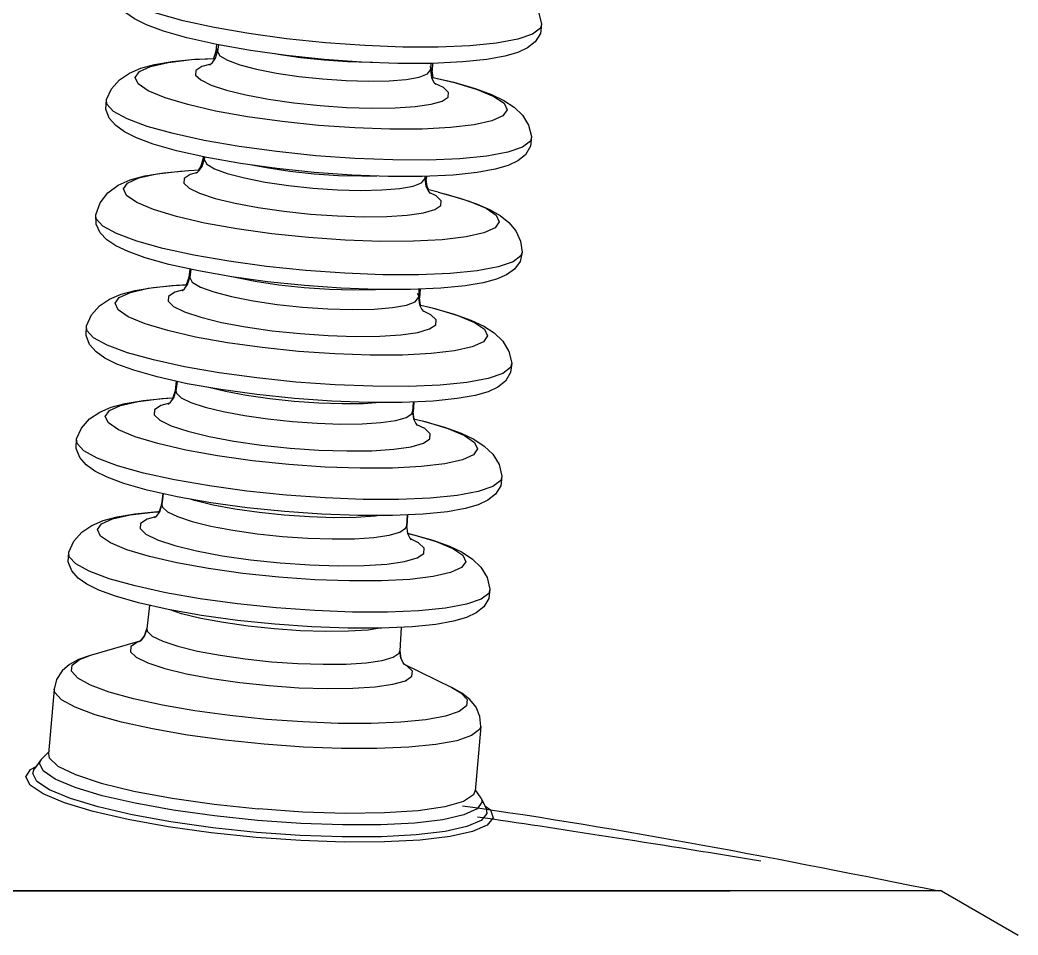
# Model space of a CAD drawing. Extents: x 4438 to 384502, y -178203 to -21188.
# Drawn here: x 377389.3 to 377541.7, y -175974.3 to -175834.4 of the extents above; entities that cross this region are included whole.
import ezdxf

# ---------------------------------------------------------------- set-up
doc = ezdxf.new("R2010")
doc.units = 0
doc.header["$LTSCALE"] = 8
doc.header["$MEASUREMENT"] = 0
doc.layers.add('PL', color=5, linetype='CONTINUOUS')

msp = doc.modelspace()

# ---------------------------------------------------------------- linework, layer by layer
at = {"layer": 'PL', "ltscale": 0.5}
for p, q in [((377419.185, -175839.242), (377418.834, -175840.318)), ((377419.312, -175838.178), (377419.185, -175839.242)), ((377419.185, -175839.242), (377419.507, -175838.845)), ((377419.582, -175838.227), (377419.459, -175839.231)), ((377415.498, -175840.494), (377419.125, -175840.303)), ((377415.964, -175840.445), (377419.124, -175840.305)), ((377451.892, -175841.484), (377452.252, -175842.135)), ((377452.037, -175841.068), (377451.984, -175842.076)), ((377452.312, -175841.064), (377452.252, -175842.135)), ((377452.39, -175843.247), (377452.252, -175842.135)), ((377453.948, -175844.783), (377452.67, -175844.158)), ((377422.747, -175853.777), (377417.42, -175852.85)), ((377417.259, -175855.342), (377417.206, -175855.781)), ((377417.206, -175855.781), (377417.515, -175855.4)), ((377417.477, -175855.391), (377417.432, -175855.759)), ((377456.466, -175855.643), (377451.628, -175855.843)), ((377415.061, -175857.437), (377416.735, -175857.331)), ((377416.373, -175857.728), (377415.277, -175858.043)), ((377455.436, -175858.135), (377450.731, -175858.352)), ((377451.09, -175858.335), (377451.329, -175858.767)), ((377451.13, -175858.334), (377451.11, -175858.706)), ((377451.353, -175858.323), (377451.329, -175858.767)), ((377453.153, -175860.77), (377451.525, -175860.375)), ((377452.836, -175861.329), (377451.867, -175860.855)), ((377415.205, -175872.511), (377415.05, -175873.807)), ((377415.373, -175872.548), (377415.219, -175873.802)), ((377415.05, -175873.807), (377414.684, -175874.906)), ((377415.05, -175873.807), (377415.249, -175873.561)), ((377454.98, -175873.195), (377450.131, -175873.396)), ((377412.449, -175875.032), (377414.863, -175874.905)), ((377413.157, -175874.969), (377414.868, -175874.898)), ((377450.223, -175875.596), (377450.156, -175876.858)), ((377450.395, -175875.589), (377450.322, -175876.893)), ((377449.938, -175876.198), (377450.322, -175876.893)), ((377452.04, -175879.492), (377450.817, -175878.894)), ((377413.152, -175889.671), (377412.976, -175891.139)), ((377413.27, -175889.697), (377413.093, -175891.139)), ((377412.976, -175891.139), (377412.618, -175892.214)), ((377412.976, -175891.139), (377413.114, -175890.969)), ((377410.937, -175892.317), (377412.75, -175892.222)), ((377449.316, -175892.85), (377449.24, -175894.301)), ((377449.249, -175894.131), (377449.355, -175894.322)), ((377449.437, -175892.845), (377449.355, -175894.322)), ((377449.501, -175895.442), (377449.355, -175894.322)), ((377451.096, -175896.901), (377449.883, -175896.308)), ((377411.099, -175906.835), (377410.896, -175908.527)), ((377411.166, -175906.85), (377410.96, -175908.53)), ((377410.896, -175908.527), (377410.54, -175909.59)), ((377410.896, -175908.527), (377410.987, -175908.311)), ((377409.643, -175909.66), (377410.618, -175909.609)), ((377448.409, -175910.108), (377448.32, -175911.799)), ((377448.478, -175910.105), (377448.384, -175911.806)), ((377448.309, -175911.479), (377448.384, -175911.806)), ((377448.53, -175912.917), (377448.384, -175911.806)), ((377448.47, -175912.904), (377449.007, -175913.024)), ((377448.472, -175912.921), (377449.421, -175913.14)), ((377450.15, -175914.364), (377448.947, -175913.776)), ((377409.053, -175923.931), (377408.626, -175927.507)), ((377409.071, -175923.935), (377408.632, -175927.514)), ((377408.626, -175927.507), (377408.636, -175927.483)), ((377447.506, -175927.298), (377447.317, -175930.898)), ((377447.524, -175927.297), (377447.324, -175930.893)), ((377407.833, -175929.203), (377407.651, -175929.366)), ((377407.59, -175929.408), (377399.849, -175931.642)), ((377407.528, -175929.456), (377407.225, -175929.561)), ((377447.318, -175930.868), (377447.324, -175930.893)), ((377447.468, -175932.005), (377447.324, -175930.893)), ((377447.808, -175932.698), (377447.468, -175932.005)), ((377447.804, -175932.698), (377447.955, -175932.89)), ((377448.021, -175932.948), (377447.808, -175932.698)), ((377447.945, -175932.91), (377455.249, -175936.489)), ((377394.484, -175936.725), (377393.617, -175946.629)), ((377459.65, -175942.426), (377458.784, -175952.33)), ((377392.486, -175947.5), (377391.454, -175948.947)), ((377393.64, -175946.373), (377392.486, -175947.5)), ((377390.854, -175949.005), (377391.723, -175948.57)), ((377459.747, -175953.384), (377458.806, -175952.074)), ((377459.747, -175953.384), (377460.511, -175954.988))]:
    msp.add_line(p, q, dxfattribs=at)
at = {"layer": 'PL', "color": 7, "ltscale": 0.5}
for p, q in [((377244.672, -175967.562), (377497.766, -175967.58)), ((377530.06, -175967.562), (377276.965, -175967.58)), ((377530.06, -175967.562), (377541.744, -175974.333))]:
    msp.add_line(p, q, dxfattribs=at)
at = {"layer": 'PL', "ltscale": 0.5}
for points in [[(377453.098, -175825.755), (377456.772, -175826.572), (377460.154, -175827.529), (377462.705, -175828.453), (377464.671, -175829.387), (377466.256, -175830.424), (377467.557, -175831.696), (377468.502, -175833.265), (377468.949, -175835.029)], [(377435.739, -175840.453), (377430.011, -175839.858), (377424.485, -175839.094), (377419.338, -175838.184), (377414.744, -175837.152), (377411.189, -175836.133), (377408.62, -175835.182), (377406.773, -175834.272), (377405.424, -175833.328), (377404.439, -175832.205), (377403.899, -175830.817), (377403.976, -175829.345)], [(377424.252, -175836.526), (377418.922, -175835.598), (377414.19, -175834.56), (377410.216, -175833.448), (377407.135, -175832.298), (377405.052, -175831.151), (377404.038, -175830.044), (377403.976, -175829.345)], [(377468.949, -175835.029), (377468.769, -175836.491), (377467.991, -175837.772), (377466.818, -175838.708), (377465.315, -175839.404), (377463.325, -175839.98), (377460.611, -175840.47), (377456.909, -175840.854), (377452.209, -175841.068), (377447.003, -175841.068), (377441.455, -175840.86), (377435.739, -175840.453)], [(377468.949, -175835.029), (377468.766, -175835.707), (377467.576, -175836.621), (377465.325, -175837.389), (377462.091, -175837.986), (377457.984, -175838.392), (377453.144, -175838.592)], [(377435.96, -175837.929), (377429.996, -175837.311), (377424.252, -175836.526)], [(377418.385, -175841.245), (377418.232, -175841.303), (377418.302, -175841.258), (377418.658, -175840.957), (377419.13, -175840.297), (377419.459, -175839.231)], [(377419.459, -175839.231), (377419.811, -175839.903), (377420.962, -175840.596), (377422.854, -175841.294), (377425.39, -175841.96), (377428.445, -175842.562), (377431.864, -175843.069), (377435.477, -175843.455)], [(377453.144, -175838.592), (377447.734, -175838.58), (377441.941, -175838.356), (377435.96, -175837.929)], [(377402.482, -175846.586), (377403.245, -175844.945), (377404.472, -175843.568), (377405.987, -175842.556), (377407.734, -175841.822), (377409.834, -175841.253), (377412.497, -175840.794), (377415.964, -175840.445)], [(377434.855, -175850.554), (377429.323, -175849.976), (377424.019, -175849.233), (377419.147, -175848.354), (377414.896, -175847.373), (377411.428, -175846.327), (377408.877, -175845.256), (377407.341, -175844.202), (377406.878, -175843.205), (377407.507, -175842.304), (377409.203, -175841.533), (377411.901, -175840.922), (377415.498, -175840.494)], [(377435.727, -175840.594), (377432.136, -175840.21), (377428.738, -175839.706), (377428.323, -175839.624)], [(377443.187, -175840.925), (377442.764, -175840.933), (377439.33, -175840.839), (377435.727, -175840.594)], [(377418.413, -175841.165), (377417.055, -175841.555), (377416.153, -175842.161), (377416.092, -175842.855), (377416.876, -175843.608), (377418.469, -175844.387), (377420.804, -175845.157), (377423.776, -175845.886), (377427.258, -175846.54), (377431.095, -175847.092), (377435.121, -175847.517)], [(377435.477, -175843.455), (377439.101, -175843.702), (377442.557, -175843.797), (377445.669, -175843.734), (377448.283, -175843.519), (377450.267, -175843.16), (377451.521, -175842.677), (377451.984, -175842.076)], [(377451.984, -175842.076), (377452.157, -175843.285), (377452.557, -175844.033), (377452.785, -175844.287)], [(377452.144, -175843.195), (377455.666, -175844.008), (377459.133, -175845.054), (377461.685, -175846.125), (377463.221, -175847.178), (377463.684, -175848.175), (377463.055, -175849.076), (377461.359, -175849.847), (377458.661, -175850.459), (377455.064, -175850.887), (377450.707, -175851.115), (377445.757, -175851.135), (377440.404, -175850.946), (377434.855, -175850.554)], [(377452.144, -175843.191), (377455.559, -175843.967), (377458.817, -175844.905), (377461.286, -175845.811), (377463.2, -175846.73), (377464.751, -175847.75), (377466.03, -175848.999), (377466.966, -175850.534), (377467.426, -175852.268)], [(377435.121, -175847.517), (377439.159, -175847.798), (377443.035, -175847.92), (377446.577, -175847.88), (377449.631, -175847.679), (377452.063, -175847.326), (377453.768, -175846.836), (377454.671, -175846.23), (377454.731, -175845.536), (377453.948, -175844.783)], [(377417.791, -175855.462), (377413.193, -175854.427), (377409.642, -175853.405), (377407.078, -175852.453), (377405.236, -175851.54), (377403.892, -175850.591), (377402.913, -175849.459), (377402.387, -175848.061), (377402.482, -175846.586)], [(377417.42, -175852.85), (377412.689, -175851.813), (377408.716, -175850.7), (377405.636, -175849.551), (377403.554, -175848.404), (377402.541, -175847.298), (377402.482, -175846.586)], [(377467.426, -175852.268), (377467.265, -175853.735), (377466.498, -175855.028), (377465.329, -175855.975), (377463.831, -175856.677), (377461.844, -175857.256), (377459.135, -175857.748), (377455.436, -175858.135)], [(377467.426, -175852.268), (377467.245, -175852.959), (377466.055, -175853.872), (377463.805, -175854.64), (377460.572, -175855.237), (377456.466, -175855.643)], [(377434.451, -175855.18), (377428.489, -175854.563), (377422.747, -175853.777)], [(377416.379, -175857.749), (377416.252, -175857.797), (377416.271, -175857.78), (377416.61, -175857.502), (377417.089, -175856.849), (377417.432, -175855.759)], [(377417.206, -175855.781), (377416.862, -175856.879), (377416.519, -175857.345)], [(377417.432, -175855.759), (377417.796, -175856.455), (377418.988, -175857.174), (377420.947, -175857.896), (377423.573, -175858.586), (377426.736, -175859.209), (377430.277, -175859.734), (377434.017, -175860.134)], [(377434.227, -175857.737), (377428.485, -175857.14), (377422.948, -175856.375), (377417.791, -175855.462)], [(377451.628, -175855.843), (377446.221, -175855.831), (377440.429, -175855.607), (377434.451, -175855.18)], [(377400.851, -175864.22), (377401.499, -175862.399), (377402.699, -175860.854), (377404.275, -175859.708), (377406.115, -175858.898), (377408.35, -175858.283), (377411.233, -175857.796), (377415.061, -175857.437)], [(377433.356, -175867.698), (377427.764, -175867.113), (377422.404, -175866.362), (377417.481, -175865.474), (377413.184, -175864.482), (377409.68, -175863.425), (377407.101, -175862.343), (377405.549, -175861.278), (377405.081, -175860.27), (377405.716, -175859.359), (377407.431, -175858.58), (377410.158, -175857.962), (377413.793, -175857.53), (377415.061, -175857.437)], [(377434.206, -175857.982), (377430.481, -175857.584), (377426.956, -175857.062), (377424.697, -175856.617)], [(377415.277, -175858.043), (377414.358, -175858.659), (377414.296, -175859.366), (377415.094, -175860.133), (377416.717, -175860.926), (377419.093, -175861.71), (377422.12, -175862.451), (377425.664, -175863.118), (377429.571, -175863.68), (377433.669, -175864.113)], [(377434.017, -175860.134), (377437.771, -175860.389), (377441.349, -175860.487), (377444.572, -175860.423), (377447.278, -175860.2), (377449.332, -175859.828), (377450.631, -175859.328), (377451.11, -175858.706)], [(377443.797, -175858.289), (377441.504, -175858.334), (377437.942, -175858.237), (377434.206, -175857.982)], [(377450.731, -175858.352), (377445.515, -175858.353), (377439.955, -175858.145), (377434.227, -175857.737)], [(377451.11, -175858.706), (377451.26, -175859.842), (377451.624, -175860.575), (377451.907, -175860.902), (377451.954, -175860.942)], [(377451.733, -175860.425), (377451.476, -175859.904), (377451.329, -175858.767)], [(377453.153, -175860.77), (377454.387, -175861.081), (377457.892, -175862.139), (377460.47, -175863.221), (377462.023, -175864.286), (377462.49, -175865.293), (377461.855, -175866.204), (377460.141, -175866.983), (377457.414, -175867.601), (377453.779, -175868.034), (377449.375, -175868.264), (377444.373, -175868.284), (377438.963, -175868.093), (377433.356, -175867.698)], [(377433.669, -175864.113), (377437.78, -175864.398), (377441.726, -175864.523), (377445.332, -175864.482), (377448.441, -175864.277), (377450.917, -175863.918), (377452.653, -175863.419), (377453.572, -175862.802), (377453.634, -175862.095), (377452.836, -175861.329)], [(377453.153, -175860.77), (377456.473, -175861.668), (377459.023, -175862.534), (377461.008, -175863.393), (377462.606, -175864.307), (377463.939, -175865.374), (377465.015, -175866.693), (377465.721, -175868.238), (377465.97, -175869.917)], [(377415.846, -175870.396), (377411.105, -175869.357), (377407.123, -175868.242), (377404.036, -175867.09), (377401.949, -175865.941), (377400.934, -175864.832), (377400.851, -175864.22)], [(377432.714, -175875.029), (377427.077, -175874.445), (377421.633, -175873.698), (377416.55, -175872.808), (377411.986, -175871.798), (377408.412, -175870.793), (377405.81, -175869.854), (377403.927, -175868.96), (377402.548, -175868.047), (377401.527, -175866.987), (377400.904, -175865.669), (377400.851, -175864.22)], [(377432.915, -175872.731), (377426.94, -175872.113), (377421.185, -175871.326), (377415.846, -175870.396)], [(377465.97, -175869.917), (377465.666, -175871.336), (377464.814, -175872.534), (377463.613, -175873.403), (377462.083, -175874.063), (377460.053, -175874.617), (377457.299, -175875.088), (377453.568, -175875.455), (377448.912, -175875.651), (377443.78, -175875.641), (377438.326, -175875.43), (377432.714, -175875.029)], [(377465.97, -175869.917), (377465.783, -175870.506), (377464.59, -175871.421), (377462.335, -175872.191), (377459.095, -175872.789), (377454.98, -175873.195)], [(377450.131, -175873.396), (377444.711, -175873.384), (377438.907, -175873.16), (377432.915, -175872.731)], [(377414.262, -175875.74), (377414.069, -175875.811), (377414.078, -175875.8), (377414.409, -175875.526), (377414.879, -175874.883), (377415.219, -175873.802)], [(377415.219, -175873.802), (377415.597, -175874.523), (377416.834, -175875.269), (377418.865, -175876.018), (377421.59, -175876.734), (377424.871, -175877.38), (377428.544, -175877.924), (377432.425, -175878.339)], [(377432.684, -175875.371), (377428.826, -175874.958), (377425.175, -175874.417), (377421.913, -175873.775), (377421.598, -175873.692)], [(377399.439, -175881.202), (377400.192, -175879.53), (377401.426, -175878.128), (377402.959, -175877.098), (377404.732, -175876.354), (377406.871, -175875.779), (377409.595, -175875.317), (377413.157, -175874.969)], [(377431.833, -175885.106), (377426.293, -175884.527), (377420.981, -175883.783), (377416.104, -175882.903), (377411.847, -175881.92), (377408.374, -175880.873), (377405.82, -175879.8), (377404.281, -175878.745), (377403.818, -175877.747), (377404.448, -175876.845), (377406.146, -175876.073), (377408.848, -175875.46), (377412.449, -175875.032)], [(377414.245, -175875.683), (377412.907, -175876.068), (377411.95, -175876.71), (377411.885, -175877.447), (377412.717, -175878.246), (377414.407, -175879.072), (377416.883, -175879.889), (377420.036, -175880.661), (377423.729, -175881.355), (377427.8, -175881.941), (377432.07, -175882.392)], [(377443.911, -175875.641), (377443.569, -175875.669), (377440.245, -175875.736), (377436.555, -175875.634), (377432.684, -175875.371)], [(377432.425, -175878.339), (377436.318, -175878.604), (377440.03, -175878.706), (377443.373, -175878.64), (377446.181, -175878.408), (377448.312, -175878.023), (377449.659, -175877.503), (377450.156, -175876.858)], [(377450.156, -175876.858), (377450.307, -175877.991), (377450.669, -175878.717), (377450.894, -175878.986)], [(377450.476, -175878.037), (377450.468, -175878.022), (377450.322, -175876.893)], [(377450.314, -175878.007), (377452.671, -175878.551), (377456.143, -175879.598), (377458.698, -175880.67), (377460.236, -175881.726), (377460.699, -175882.724), (377460.07, -175883.626), (377458.371, -175884.398), (377455.669, -175885.01), (377452.068, -175885.439), (377447.705, -175885.668), (377442.748, -175885.688), (377437.389, -175885.498), (377431.833, -175885.106)], [(377450.311, -175878.001), (377452.235, -175878.428), (377455.618, -175879.386), (377458.168, -175880.31), (377460.134, -175881.244), (377461.719, -175882.281), (377463.021, -175883.552), (377463.965, -175885.122), (377464.412, -175886.886)], [(377432.07, -175882.392), (377436.353, -175882.689), (377440.464, -175882.819), (377444.221, -175882.777), (377447.461, -175882.564), (377450.041, -175882.189), (377451.849, -175881.669), (377452.807, -175881.027), (377452.871, -175880.29), (377452.04, -175879.492)], [(377431.202, -175892.309), (377425.474, -175891.714), (377419.948, -175890.951), (377414.801, -175890.041), (377410.207, -175889.009), (377406.653, -175887.99), (377404.083, -175887.039), (377402.236, -175886.129), (377400.887, -175885.184), (377399.902, -175884.062), (377399.363, -175882.674), (377399.439, -175881.202)], [(377414.386, -175887.455), (377409.653, -175886.417), (377405.679, -175885.304), (377402.598, -175884.155), (377400.515, -175883.007), (377399.501, -175881.901), (377399.439, -175881.202)], [(377431.423, -175889.785), (377425.459, -175889.168), (377419.715, -175888.382), (377414.386, -175887.455)], [(377464.412, -175886.886), (377464.232, -175888.348), (377463.454, -175889.629), (377462.281, -175890.565), (377460.779, -175891.261), (377458.788, -175891.836), (377456.074, -175892.326), (377452.372, -175892.711), (377447.673, -175892.925), (377442.466, -175892.925), (377436.918, -175892.716), (377431.202, -175892.309)], [(377464.412, -175886.886), (377464.229, -175887.564), (377463.039, -175888.477), (377460.788, -175889.246), (377457.554, -175889.843), (377453.447, -175890.248)], [(377411.93, -175893.14), (377411.965, -175893.118), (377412.284, -175892.855), (377412.751, -175892.22), (377413.093, -175891.139)], [(377413.093, -175891.139), (377413.162, -175891.489), (377413.892, -175892.191), (377415.377, -175892.917), (377417.552, -175893.634), (377420.322, -175894.313), (377423.566, -175894.923), (377427.142, -175895.437), (377430.894, -175895.834)], [(377431.163, -175892.759), (377427.433, -175892.365), (377423.878, -175891.854), (377420.653, -175891.248), (377418.129, -175890.629)], [(377453.447, -175890.248), (377448.607, -175890.449), (377443.197, -175890.437), (377437.404, -175890.213), (377431.423, -175889.785)], [(377397.926, -175898.487), (377398.68, -175896.816), (377399.913, -175895.413), (377401.447, -175894.383), (377403.22, -175893.639), (377405.359, -175893.064), (377408.083, -175892.602), (377411.644, -175892.254), (377412.755, -175892.209)], [(377430.32, -175902.392), (377424.78, -175901.813), (377419.469, -175901.069), (377414.591, -175900.188), (377410.334, -175899.206), (377406.862, -175898.158), (377404.307, -175897.086), (377402.769, -175896.031), (377402.306, -175895.033), (377402.935, -175894.13), (377404.634, -175893.358), (377407.336, -175892.746), (377410.937, -175892.317)], [(377444.37, -175892.925), (377441.775, -175893.096), (377438.494, -175893.133), (377434.904, -175893.019), (377431.163, -175892.759)], [(377412.101, -175893.006), (377410.813, -175893.376), (377409.828, -175894.037), (377409.761, -175894.796), (377410.617, -175895.618), (377412.357, -175896.468), (377414.906, -175897.309), (377418.152, -175898.104), (377421.953, -175898.819), (377426.144, -175899.422), (377430.539, -175899.886)], [(377449.391, -175895.428), (377451.158, -175895.836), (377454.631, -175896.884), (377457.185, -175897.956), (377458.724, -175899.011), (377459.187, -175900.009), (377458.558, -175900.912), (377456.859, -175901.684), (377454.157, -175902.296), (377450.556, -175902.725), (377446.193, -175902.953), (377441.236, -175902.973), (377435.876, -175902.783), (377430.32, -175902.392)], [(377430.894, -175895.834), (377434.658, -175896.095), (377438.269, -175896.209), (377441.569, -175896.172), (377444.415, -175895.985), (377446.682, -175895.655), (377448.27, -175895.199), (377449.111, -175894.634), (377449.24, -175894.301)], [(377449.24, -175894.301), (377449.391, -175895.434), (377449.751, -175896.15), (377449.969, -175896.41)], [(377449.389, -175895.417), (377450.723, -175895.714), (377454.105, -175896.672), (377456.656, -175897.596), (377458.622, -175898.529), (377460.207, -175899.566), (377461.508, -175900.838), (377462.453, -175902.407), (377462.9, -175904.172)], [(377430.539, -175899.886), (377434.949, -175900.192), (377439.18, -175900.326), (377443.048, -175900.283), (377446.383, -175900.063), (377449.039, -175899.677), (377450.9, -175899.142), (377451.886, -175898.481), (377451.952, -175897.723), (377451.096, -175896.901)], [(377429.69, -175909.595), (377423.962, -175909), (377418.436, -175908.237), (377413.289, -175907.326), (377408.695, -175906.295), (377405.14, -175905.275), (377402.571, -175904.324), (377400.724, -175903.414), (377399.375, -175902.47), (377398.39, -175901.348), (377397.85, -175899.959), (377397.926, -175898.487)], [(377412.873, -175904.74), (377408.141, -175903.702), (377404.167, -175902.59), (377401.085, -175901.44), (377399.002, -175900.293), (377397.989, -175899.187), (377397.926, -175898.487)], [(377429.911, -175907.071), (377423.947, -175906.454), (377418.202, -175905.668), (377412.873, -175904.74)], [(377462.9, -175904.172), (377462.72, -175905.634), (377461.941, -175906.914), (377460.769, -175907.85), (377459.266, -175908.547), (377457.275, -175909.122), (377454.561, -175909.612), (377450.86, -175909.996), (377446.16, -175910.211), (377440.954, -175910.21), (377435.406, -175910.002), (377429.69, -175909.595)], [(377462.9, -175904.172), (377462.717, -175904.85), (377461.527, -175905.763), (377459.276, -175906.531), (377456.042, -175907.128), (377451.935, -175907.534)], [(377429.642, -175910.148), (377425.787, -175909.741), (377422.113, -175909.212), (377418.78, -175908.586), (377415.935, -175907.888), (377415.32, -175907.686)], [(377451.935, -175907.534), (377447.094, -175907.734), (377441.685, -175907.722), (377435.892, -175907.499), (377429.911, -175907.071)], [(377409.825, -175910.504), (377409.846, -175910.49), (377410.154, -175910.238), (377410.617, -175909.611), (377410.96, -175908.53)], [(377410.96, -175908.53), (377411.031, -175908.893), (377411.786, -175909.618), (377413.321, -175910.368), (377415.569, -175911.11), (377418.432, -175911.811), (377421.785, -175912.442), (377425.481, -175912.973), (377429.359, -175913.383)], [(377396.727, -175915.802), (377397.476, -175914.139), (377398.702, -175912.741), (377400.226, -175911.714), (377401.987, -175910.973), (377404.107, -175910.402), (377406.805, -175909.944)], [(377428.813, -175919.624), (377423.334, -175919.051), (377418.081, -175918.315), (377413.257, -175917.445), (377409.047, -175916.473), (377405.613, -175915.437), (377403.086, -175914.376), (377401.565, -175913.333), (377401.107, -175912.346), (377401.729, -175911.453), (377403.409, -175910.689), (377406.081, -175910.084), (377409.643, -175909.66)], [(377406.805, -175909.944), (377410.328, -175909.599), (377410.625, -175909.587)], [(377409.991, -175910.371), (377408.713, -175910.739), (377407.699, -175911.419), (377407.631, -175912.199), (377408.511, -175913.045), (377410.301, -175913.919), (377412.923, -175914.785), (377416.262, -175915.603), (377420.172, -175916.338), (377424.482, -175916.958), (377429.004, -175917.435)], [(377444.17, -175910.21), (377443.533, -175910.303), (377440.609, -175910.495), (377437.218, -175910.534), (377433.508, -175910.416), (377429.642, -175910.148)], [(377429.359, -175913.383), (377433.249, -175913.653), (377436.981, -175913.771), (377440.392, -175913.733), (377443.334, -175913.539), (377445.676, -175913.199), (377447.318, -175912.727), (377448.187, -175912.143), (377448.32, -175911.799)], [(377448.32, -175911.799), (377448.473, -175912.932), (377448.83, -175913.638), (377449.042, -175913.889)], [(377449.421, -175913.14), (377452.855, -175914.176), (377455.382, -175915.237), (377456.903, -175916.28), (377457.362, -175917.267), (377456.739, -175918.16), (377455.059, -175918.923), (377452.387, -175919.529), (377448.825, -175919.953), (377444.51, -175920.179), (377439.608, -175920.199), (377434.308, -175920.011), (377428.813, -175919.624)], [(377449.007, -175913.024), (377452.353, -175913.972), (377454.878, -175914.887), (377456.826, -175915.814), (377458.4, -175916.846), (377459.693, -175918.113), (377460.631, -175919.676), (377461.074, -175921.431)], [(377429.004, -175917.435), (377433.54, -175917.75), (377437.893, -175917.888), (377441.871, -175917.843), (377445.301, -175917.617), (377448.034, -175917.221), (377449.948, -175916.67), (377450.962, -175915.99), (377451.03, -175915.21), (377450.15, -175914.364)], [(377428.182, -175926.827), (377422.501, -175926.236), (377417.021, -175925.479), (377411.917, -175924.575), (377407.369, -175923.552), (377403.861, -175922.544), (377401.324, -175921.603), (377399.498, -175920.702), (377398.162, -175919.764), (377397.185, -175918.648), (377396.651, -175917.266), (377396.727, -175915.802)], [(377411.53, -175921.995), (377406.843, -175920.967), (377402.907, -175919.865), (377399.856, -175918.726), (377397.793, -175917.59), (377396.789, -175916.495), (377396.727, -175915.802)], [(377461.074, -175921.431), (377460.896, -175922.886), (377460.124, -175924.161), (377458.96, -175925.092), (377457.472, -175925.784), (377455.504, -175926.355), (377452.823, -175926.84), (377449.17, -175927.222), (377444.515, -175927.436), (377439.353, -175927.436), (377433.851, -175927.23), (377428.182, -175926.827)], [(377461.074, -175921.431), (377460.893, -175922.103), (377459.714, -175923.007), (377457.485, -175923.768), (377454.283, -175924.36), (377450.215, -175924.761)], [(377428.403, -175924.303), (377422.497, -175923.691), (377416.808, -175922.913), (377411.53, -175921.995)], [(377428.12, -175927.536), (377424.141, -175927.116), (377420.348, -175926.57), (377416.907, -175925.924), (377413.969, -175925.204), (377412.235, -175924.631)], [(377450.215, -175924.761), (377445.421, -175924.96), (377440.064, -175924.948), (377434.326, -175924.726), (377428.403, -175924.303)], [(377408.626, -175927.507), (377408.29, -175928.578), (377407.833, -175929.203)], [(377407.841, -175929.199), (377408.296, -175928.579), (377408.632, -175927.514)], [(377408.632, -175927.514), (377408.705, -175927.889), (377409.487, -175928.64), (377411.076, -175929.417), (377413.404, -175930.185), (377416.369, -175930.911), (377419.84, -175931.564), (377423.667, -175932.114), (377427.683, -175932.539)], [(377444.258, -175927.436), (377442.461, -175927.697), (377439.443, -175927.895), (377435.942, -175927.935), (377432.112, -175927.813), (377428.12, -175927.536)], [(377407.509, -175929.467), (377407.541, -175929.448), (377407.841, -175929.199)], [(377407.225, -175929.561), (377406.219, -175930.235), (377406.151, -175931.01), (377407.025, -175931.849), (377408.801, -175932.717), (377411.403, -175933.575), (377414.717, -175934.387), (377418.597, -175935.117), (377422.875, -175935.732), (377427.362, -175936.206)], [(377399.849, -175931.642), (377398.21, -175932.222), (377396.842, -175932.961), (377395.691, -175933.962), (377394.862, -175935.254), (377394.484, -175936.725)], [(377426.911, -175941.361), (377421.351, -175940.785), (377415.995, -175940.053), (377411.026, -175939.188), (377406.614, -175938.22), (377402.908, -175937.183), (377400.035, -175936.111), (377398.093, -175935.041), (377397.148, -175934.01), (377397.232, -175933.052), (377398.342, -175932.2), (377399.849, -175931.642)], [(377427.683, -175932.539), (377431.711, -175932.818), (377435.575, -175932.94), (377439.107, -175932.901), (377442.153, -175932.7), (377444.579, -175932.348), (377446.279, -175931.859), (377447.179, -175931.255), (377447.317, -175930.898)], [(377447.317, -175930.898), (377447.463, -175932.007), (377447.804, -175932.698)], [(377427.362, -175936.206), (377431.863, -175936.518), (377436.183, -175936.655), (377440.131, -175936.611), (377443.535, -175936.387), (377446.247, -175935.993), (377448.147, -175935.447), (377449.153, -175934.772), (377449.22, -175933.998), (377448.347, -175933.158), (377447.934, -175932.928)], [(377426.579, -175945.156), (377420.6, -175944.537), (377414.841, -175943.749), (377409.499, -175942.819), (377404.755, -175941.779), (377400.771, -175940.663), (377397.682, -175939.511), (377395.594, -175938.361), (377394.578, -175937.252), (377394.484, -175936.725)], [(377455.249, -175936.489), (377456.637, -175937.301), (377457.582, -175938.332), (377457.498, -175939.29), (377456.388, -175940.141), (377454.29, -175940.858), (377451.275, -175941.414), (377447.445, -175941.792), (377442.932, -175941.979), (377437.889, -175941.968), (377432.487, -175941.76), (377426.911, -175941.361)], [(377459.65, -175942.426), (377459.534, -175940.915), (377458.941, -175939.497), (377457.981, -175938.309), (377456.762, -175937.344), (377455.249, -175936.489)], [(377459.65, -175942.426), (377459.466, -175942.929), (377458.273, -175943.844), (377456.017, -175944.615), (377452.775, -175945.213), (377448.657, -175945.62), (377443.805, -175945.82), (377438.382, -175945.809), (377432.574, -175945.584), (377426.579, -175945.156)], [(377394.644, -175950.506), (377392.815, -175949.252), (377392.265, -175948.066), (377392.486, -175947.5)], [(377393.619, -175946.629), (377393.745, -175947.228), (377395.061, -175948.493), (377397.739, -175949.801), (377401.66, -175951.095), (377406.654, -175952.319), (377412.502, -175953.418), (377418.949, -175954.345), (377425.712, -175955.06)], [(377425.331, -175959.416), (377418.488, -175958.699), (377411.887, -175957.771), (377405.791, -175956.664), (377400.46, -175955.427), (377396.081, -175954.103), (377392.832, -175952.746), (377390.835, -175951.408), (377390.17, -175950.142), (377390.854, -175949.005)], [(377406.401, -175955.956), (377401.22, -175954.753), (377396.964, -175953.465), (377393.806, -175952.145), (377391.867, -175950.844), (377391.221, -175949.613), (377391.459, -175948.94)], [(377406.866, -175954.193), (377401.807, -175953.025), (377397.68, -175951.78), (377394.644, -175950.506)], [(377458.782, -175952.33), (377458.554, -175952.898), (377457.038, -175953.915), (377454.174, -175954.739), (377450.088, -175955.332), (377444.957, -175955.67), (377439.007, -175955.737), (377432.497, -175955.531), (377425.712, -175955.06)], [(377459.747, -175953.384), (377459.866, -175953.98), (377459.118, -175955.053)], [(377425.559, -175956.812), (377418.975, -175956.124), (377412.663, -175955.24), (377406.866, -175954.193)], [(377460.31, -175954.566), (377461.145, -175955.21), (377461.56, -175956.435), (377460.641, -175957.555), (377458.413, -175958.516), (377454.965, -175959.278), (377450.426, -175959.814), (377444.978, -175960.101), (377438.808, -175960.13), (377432.171, -175959.897), (377425.331, -175959.416)], [(377459.118, -175955.053), (377457.1, -175955.97), (377453.889, -175956.698), (377449.608, -175957.207)], [(377460.508, -175954.981), (377460.617, -175955.73), (377459.724, -175956.82), (377457.559, -175957.754), (377454.208, -175958.496), (377449.797, -175959.018)], [(377425.4, -175958.633), (377418.743, -175957.935), (377412.327, -175957.032), (377406.401, -175955.956)], [(377449.608, -175957.207), (377444.423, -175957.479), (377438.533, -175957.503), (377432.163, -175957.278), (377425.559, -175956.812)], [(377449.797, -175959.018), (377444.502, -175959.298), (377438.504, -175959.326), (377432.052, -175959.101), (377425.4, -175958.633)]]:
    msp.add_lwpolyline(points, dxfattribs=at)
at = {"layer": 'PL', "color": 7, "ltscale": 0.5}
for points in [[(377456.885, -175954.576), (377481.535, -175958.018), (377505.898, -175962.798), (377529.653, -175967.582)], [(377502.463, -175963.024), (377485.647, -175960.291), (377471.443, -175958.072), (377459.176, -175956.285)]]:
    msp.add_open_spline(points, degree=3, dxfattribs=at)

doc.saveas('drawing.dxf')
